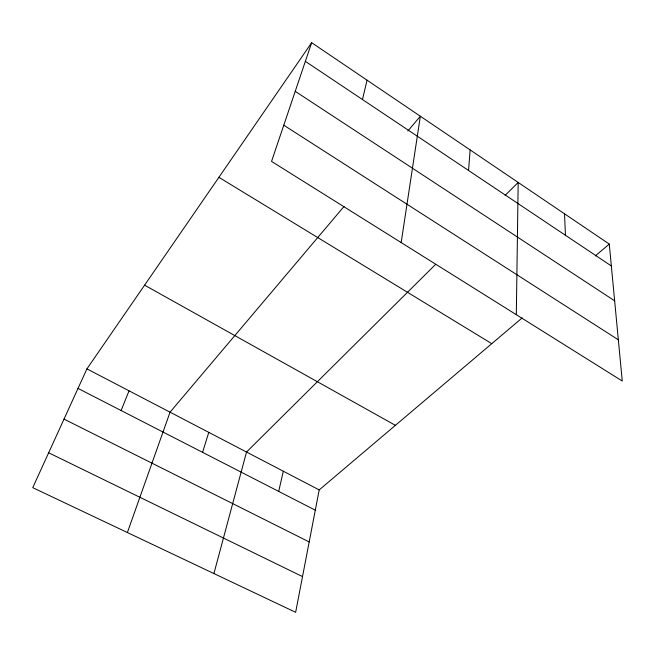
<?xml version="1.0" encoding="UTF-8"?>
<svg xmlns="http://www.w3.org/2000/svg" width="655" height="655" viewBox="0 0 655 655"><rect width="100%" height="100%" fill="white"/><g stroke="black" fill="none" stroke-linecap="round" stroke-linejoin="round"><path stroke-width="0.98" d="M516.32 314.687L518.179 182.442L505.128 195.395M468.538 170.464L470.151 149.938M401.171 242.579L420.346 116.238L407.852 131M522.133 317.937L319.198 489.915L295.642 612.31L32.75 487.664L86.927 368.871L311.665 42.69L609.273 244.086L622.25 381.022L271.547 161.4L311.665 42.69M278.694 491.414L283.32 471.215M362.452 99.535L367.062 80.18M213.915 573.559L246.526 452.04L435.641 264.358M202.591 452.343L208.781 432.374M127.381 532.531L170.046 412.183L344.063 206.431M121.109 410.521L129.051 390.822M595.264 255.949L609.273 244.086M48.658 452.777L302.512 576.596M64.018 419.102L309.185 541.939M78.019 388.407L315.301 510.196M86.927 368.871L319.198 489.915M144.591 285.171L395.407 425.332M218.909 177.317L491.774 343.662M283.779 125.203L618.345 339.814M295.225 91.332L614.652 300.833M305.361 61.349L611.344 265.963M564.52 213.8L565.453 235.276"/></g></svg>
